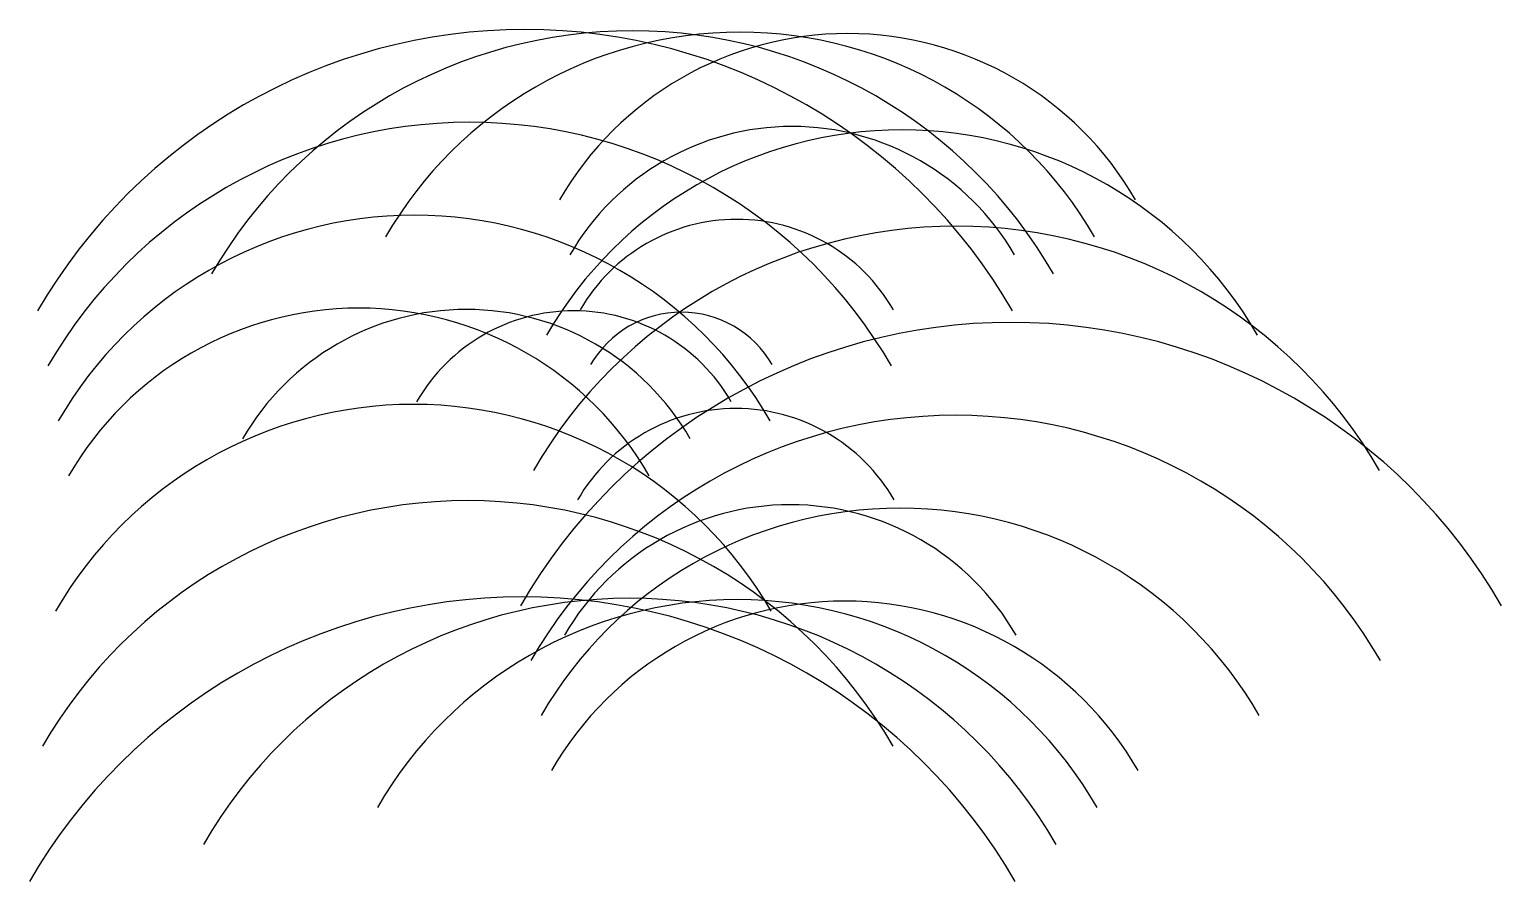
# Model space of a CAD drawing. Extents: x -1758 to 2227, y -1537 to 768.
import ezdxf

# ---------------------------------------------------------------- set-up
doc = ezdxf.new("R2010")
doc.units = 0

msp = doc.modelspace()

# ---------------------------------------------------------------- linework, layer by layer
at = {"layer": 'drawinglayer'}
for centre, radius in [((-416.3, -755.2), 1523.5), ((-125.3, -551.1), 1315.7), ((165.6, -347), 1107.9), ((456.6, -142.9), 900.1), ((-566.2, -801.1), 1318.1), ((604, -614.4), 1111.1), ((306.6, -188.8), 694.6), ((-716.2, -847), 1112.6), ((156.7, -234.7), 489.2), ((751.4, -1085.9), 1322.1), ((-866.1, -892.8), 907.2), ((-575.2, -688.7), 699.4), ((-284.2, -484.6), 491.6), ((6.7, -280.5), 283.7), ((898.8, -1557.4), 1533.2), ((-718.7, -1364.3), 1118.2), ((748.8, -1603.3), 1327.7), ((154.1, -752), 494.8), ((-571.3, -1835.8), 1329.2), ((301.5, -1223.5), 705.8), ((598.9, -1649.2), 1122.3), ((-423.9, -2307.3), 1540.3), ((-133, -2103.2), 1332.5), ((158, -1899.1), 1124.6), ((448.9, -1695), 916.8)]:
    msp.add_arc(centre, radius, 30, 150, dxfattribs=at)

doc.saveas('drawing.dxf')
